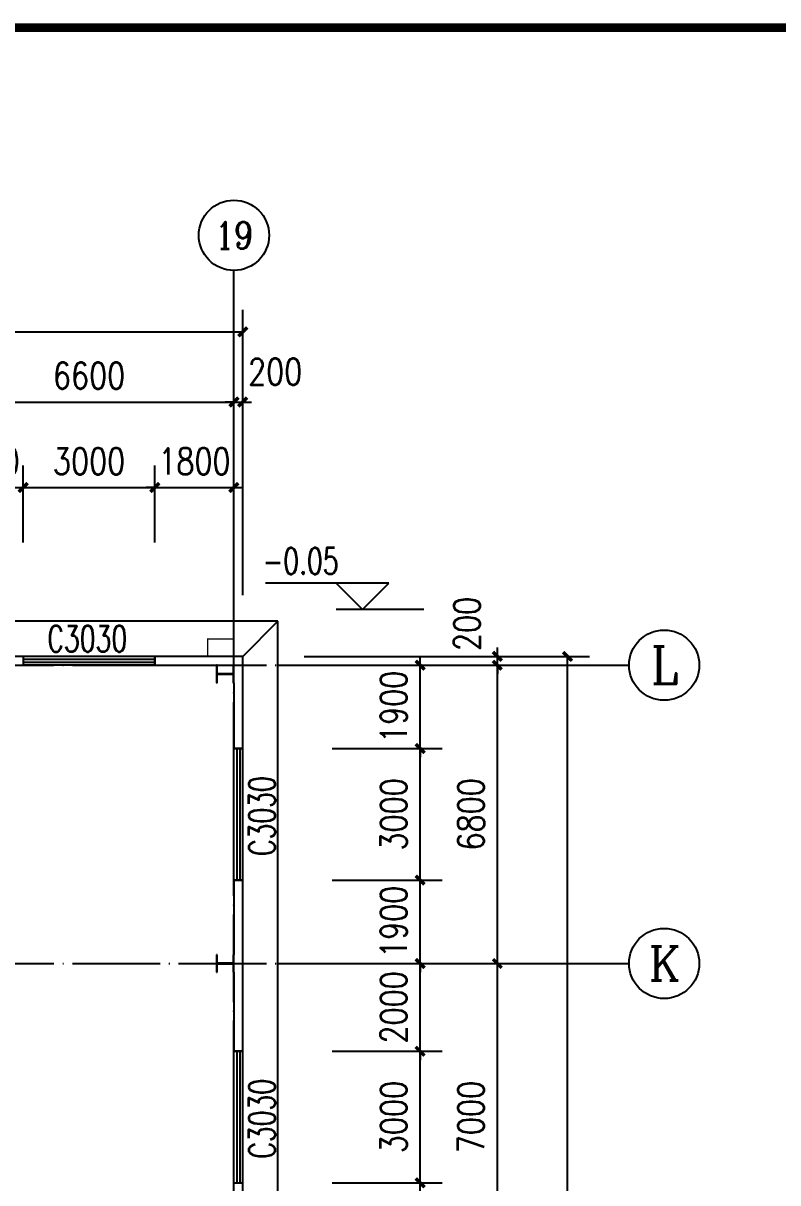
# Model space of a CAD drawing. Extents: x -21908402 to 2288787, y 79687 to 5079726.
# Drawn here: x 2229510 to 2246698, y 526552 to 552987 of the extents above; entities that cross this region are included whole.
import ezdxf
from ezdxf.enums import TextEntityAlignment as Align

# ---------------------------------------------------------------- set-up
doc = ezdxf.new("R2010")
doc.units = 0
doc.header["$LTSCALE"] = 1000
doc.linetypes.add('DOTE', pattern=[2.42, 2, -0.2, 0.02, -0.2])
doc.layers.get('0').update_dxf_attribs({"linetype": 'CONTINUOUS'})
doc.layers.get('DEFPOINTS').update_dxf_attribs({"linetype": 'CONTINUOUS'})
for name, color, linetype in [('AXIS', 3, 'CONTINUOUS'), ('AXIS_TEXT', 7, 'CONTINUOUS'), ('COLUMN', 9, 'CONTINUOUS'), ('DIM_ELEV', 3, 'CONTINUOUS'), ('DOTE', 1, 'DOTE'), ('GROUND', 2, 'CONTINUOUS'), ('PUB_DIM', 3, 'CONTINUOUS'), ('PUB_TEXT', 7, 'CONTINUOUS'), ('PUB_TITLE', 4, 'CONTINUOUS'), ('WALL', 6, 'CONTINUOUS'), ('WINDOW', 94, 'CONTINUOUS'), ('WINDOW_TEXT', 7, 'CONTINUOUS')]:
    doc.layers.add(name, color=color, linetype=linetype)
doc.styles.add('_TCH_AXIS', font='COMPLEX', dxfattribs={"bigfont": 'GBCBIG'})
doc.styles.add('_TCH_DIM', font='SIMPLEX', dxfattribs={"bigfont": 'GBCBIG'})
doc.styles.add('_TCH_WINDOW', font='SIMPLEX', dxfattribs={"bigfont": 'GBCBIG'})
doc.styles.add('COMPLEX', font='COMPLEX')
doc.styles.add('DIM_FONT', font='simplex.shx', dxfattribs={"width": 0.8})
doc.dimstyles.new('DIMN200', dxfattribs={"dimscale": 2, "dimtxt": 300, "dimasz": 100, "dimexe": 250, "dimexo": 300, "dimgap": 150, "dimtad": 1, "dimdec": 0, "dimzin": 0, "dimtxsty": 'DIM_FONT', "dimblk": 'ARCHTICK', "dimcen": 0.09, "dimclrt": 7, "dimazin": 3, "dimtfac": 1, "dimtdec": 0, "dimtix": 1, "dimtmove": 0, "dimatfit": 3, "dimtolj": 1, "dimtzin": 0})

# ---------------------------------------------------------------- blocks, each defined once
blk = doc.blocks.new('_ARCHTICK')
at = {"color": 0, "linetype": 'BYBLOCK', "const_width": 0.4}
blk.add_lwpolyline([(-0.5, -0.5), (0.5, 0.5)], dxfattribs=at)
blk = doc.blocks.new('*D382')
at = {"layer": 'DEFPOINTS', "color": 0}
for p in [(2235950, 526552), (2238550, 526552), (2235950, 524552)]:
    blk.add_point(p, dxfattribs=at)
at = {"layer": 'PUB_DIM', "color": 0}
for p, q in [((2238550, 526552), (2238550, 526752)), ((2236550, 526552), (2239050, 526552)), ((2238550, 524552), (2238550, 526552)), ((2236550, 524552), (2239050, 524552)), ((2238550, 524552), (2238550, 524352))]:
    blk.add_line(p, q, dxfattribs=at)
at = {"layer": 'PUB_DIM', "color": 0, "xscale": 200, "yscale": 200, "zscale": 200}
for p, rotation in [((2238550, 526552), 270), ((2238550, 524552), 90)]:
    blk.add_blockref('_ARCHTICK', p, dxfattribs=dict(at, rotation=rotation))
at = {"layer": 'PUB_DIM', "color": 7, "insert": (2237950, 525552), "char_height": 600, "attachment_point": 5, "rotation": 90, "style": 'DIM_FONT'}
blk.add_mtext('\\A1;2000', dxfattribs=at)
blk = doc.blocks.new('*D383')
at = {"layer": 'DEFPOINTS', "color": 0}
for p in [(2235950, 529552), (2238550, 529552), (2235950, 526552)]:
    blk.add_point(p, dxfattribs=at)
at = {"layer": 'PUB_DIM', "color": 0}
for p, q in [((2236550, 529552), (2239050, 529552)), ((2238550, 526552), (2238550, 529552)), ((2236550, 526552), (2239050, 526552))]:
    blk.add_line(p, q, dxfattribs=at)
at = {"layer": 'PUB_DIM', "color": 0, "xscale": 200, "yscale": 200, "zscale": 200}
for p, rotation in [((2238550, 529552), 90), ((2238550, 526552), 270)]:
    blk.add_blockref('_ARCHTICK', p, dxfattribs=dict(at, rotation=rotation))
at = {"layer": 'PUB_DIM', "color": 7, "insert": (2237950, 528052), "char_height": 600, "attachment_point": 5, "rotation": 90, "style": 'DIM_FONT'}
blk.add_mtext('\\A1;3000', dxfattribs=at)
blk = doc.blocks.new('*D384')
at = {"layer": 'DEFPOINTS', "color": 0}
for p in [(2235950, 531552), (2238550, 531552), (2235950, 529552)]:
    blk.add_point(p, dxfattribs=at)
at = {"layer": 'PUB_DIM', "color": 0}
for p, q in [((2238550, 531552), (2238550, 531752)), ((2236550, 531552), (2239050, 531552)), ((2238550, 529552), (2238550, 531552)), ((2236550, 529552), (2239050, 529552)), ((2238550, 529552), (2238550, 529352))]:
    blk.add_line(p, q, dxfattribs=at)
at = {"layer": 'PUB_DIM', "color": 0, "xscale": 200, "yscale": 200, "zscale": 200}
for p, rotation in [((2238550, 531552), 270), ((2238550, 529552), 90)]:
    blk.add_blockref('_ARCHTICK', p, dxfattribs=dict(at, rotation=rotation))
at = {"layer": 'PUB_DIM', "color": 7, "insert": (2237950, 530552), "char_height": 600, "attachment_point": 5, "rotation": 90, "style": 'DIM_FONT'}
blk.add_mtext('\\A1;2000', dxfattribs=at)
blk = doc.blocks.new('*D385')
at = {"layer": 'DEFPOINTS', "color": 0}
for p in [(2235950, 533452), (2238550, 533452), (2235950, 531552)]:
    blk.add_point(p, dxfattribs=at)
at = {"layer": 'PUB_DIM', "color": 0}
for p, q in [((2238550, 533452), (2238550, 533652)), ((2236550, 533452), (2239050, 533452)), ((2238550, 531552), (2238550, 533452)), ((2236550, 531552), (2239050, 531552)), ((2238550, 531552), (2238550, 531352))]:
    blk.add_line(p, q, dxfattribs=at)
at = {"layer": 'PUB_DIM', "color": 0, "xscale": 200, "yscale": 200, "zscale": 200}
for p, rotation in [((2238550, 533452), 270), ((2238550, 531552), 90)]:
    blk.add_blockref('_ARCHTICK', p, dxfattribs=dict(at, rotation=rotation))
at = {"layer": 'PUB_DIM', "color": 7, "insert": (2237950, 532502), "char_height": 600, "attachment_point": 5, "rotation": 90, "style": 'DIM_FONT'}
blk.add_mtext('\\A1;1900', dxfattribs=at)
blk = doc.blocks.new('*D386')
at = {"layer": 'DEFPOINTS', "color": 0}
for p in [(2235950, 536452), (2238550, 536452), (2235950, 533452)]:
    blk.add_point(p, dxfattribs=at)
at = {"layer": 'PUB_DIM', "color": 0}
for p, q in [((2236550, 536452), (2239050, 536452)), ((2238550, 533452), (2238550, 536452)), ((2236550, 533452), (2239050, 533452))]:
    blk.add_line(p, q, dxfattribs=at)
at = {"layer": 'PUB_DIM', "color": 0, "xscale": 200, "yscale": 200, "zscale": 200}
for p, rotation in [((2238550, 536452), 90), ((2238550, 533452), 270)]:
    blk.add_blockref('_ARCHTICK', p, dxfattribs=dict(at, rotation=rotation))
at = {"layer": 'PUB_DIM', "color": 7, "insert": (2237950, 534952), "char_height": 600, "attachment_point": 5, "rotation": 90, "style": 'DIM_FONT'}
blk.add_mtext('\\A1;3000', dxfattribs=at)
blk = doc.blocks.new('*D387')
at = {"layer": 'DEFPOINTS', "color": 0}
for p in [(2235950, 538352), (2238550, 538352), (2235950, 536452)]:
    blk.add_point(p, dxfattribs=at)
at = {"layer": 'PUB_DIM', "color": 0}
for p, q in [((2238550, 538352), (2238550, 538552)), ((2236550, 538352), (2239050, 538352)), ((2238550, 536452), (2238550, 538352)), ((2236550, 536452), (2239050, 536452)), ((2238550, 536452), (2238550, 536252))]:
    blk.add_line(p, q, dxfattribs=at)
at = {"layer": 'PUB_DIM', "color": 0, "xscale": 200, "yscale": 200, "zscale": 200}
for p, rotation in [((2238550, 538352), 270), ((2238550, 536452), 90)]:
    blk.add_blockref('_ARCHTICK', p, dxfattribs=dict(at, rotation=rotation))
at = {"layer": 'PUB_DIM', "color": 7, "insert": (2237950, 537402), "char_height": 600, "attachment_point": 5, "rotation": 90, "style": 'DIM_FONT'}
blk.add_mtext('\\A1;1900', dxfattribs=at)
blk = doc.blocks.new('*D472')
at = {"layer": 'DEFPOINTS', "color": 0}
for p in [(2234310, 542402), (2232510, 540552), (2234310, 540552)]:
    blk.add_point(p, dxfattribs=at)
at = {"layer": 'PUB_DIM', "color": 0}
for p, q in [((2232510, 541152), (2232510, 542902)), ((2234310, 541152), (2234310, 542902)), ((2232510, 542402), (2232310, 542402)), ((2232510, 542402), (2234310, 542402)), ((2234310, 542402), (2234510, 542402))]:
    blk.add_line(p, q, dxfattribs=at)
at = {"layer": 'PUB_DIM', "color": 0, "xscale": 200, "yscale": 200, "zscale": 200}
blk.add_blockref('_ARCHTICK', (2232510, 542402), dxfattribs=at)
at = {"layer": 'PUB_DIM', "color": 0, "xscale": 200, "yscale": 200, "zscale": 200, "rotation": 180}
blk.add_blockref('_ARCHTICK', (2234310, 542402), dxfattribs=at)
at = {"layer": 'PUB_DIM', "color": 7, "insert": (2233410, 543002), "char_height": 600, "attachment_point": 5, "style": 'DIM_FONT'}
blk.add_mtext('\\A1;1800', dxfattribs=at)
blk = doc.blocks.new('*D473')
at = {"layer": 'DEFPOINTS', "color": 0}
for p in [(2232510, 542402), (2229510, 540552), (2232510, 540552)]:
    blk.add_point(p, dxfattribs=at)
at = {"layer": 'PUB_DIM', "color": 0}
for p, q in [((2229510, 541152), (2229510, 542902)), ((2232510, 541152), (2232510, 542902)), ((2229510, 542402), (2232510, 542402))]:
    blk.add_line(p, q, dxfattribs=at)
at = {"layer": 'PUB_DIM', "color": 0, "xscale": 200, "yscale": 200, "zscale": 200, "rotation": 180}
blk.add_blockref('_ARCHTICK', (2229510, 542402), dxfattribs=at)
at = {"layer": 'PUB_DIM', "color": 0, "xscale": 200, "yscale": 200, "zscale": 200}
blk.add_blockref('_ARCHTICK', (2232510, 542402), dxfattribs=at)
at = {"layer": 'PUB_DIM', "color": 7, "insert": (2231010, 543002), "char_height": 600, "attachment_point": 5, "style": 'DIM_FONT'}
blk.add_mtext('\\A1;3000', dxfattribs=at)
blk = doc.blocks.new('*D474')
at = {"layer": 'DEFPOINTS', "color": 0}
for p in [(2229510, 542402), (2227710, 540552), (2229510, 540552)]:
    blk.add_point(p, dxfattribs=at)
at = {"layer": 'PUB_DIM', "color": 0}
for p, q in [((2227710, 541152), (2227710, 542902)), ((2229510, 541152), (2229510, 542902)), ((2227710, 542402), (2227510, 542402)), ((2227710, 542402), (2229510, 542402)), ((2229510, 542402), (2229710, 542402))]:
    blk.add_line(p, q, dxfattribs=at)
at = {"layer": 'PUB_DIM', "color": 0, "xscale": 200, "yscale": 200, "zscale": 200}
blk.add_blockref('_ARCHTICK', (2227710, 542402), dxfattribs=at)
at = {"layer": 'PUB_DIM', "color": 0, "xscale": 200, "yscale": 200, "zscale": 200, "rotation": 180}
blk.add_blockref('_ARCHTICK', (2229510, 542402), dxfattribs=at)
at = {"layer": 'PUB_DIM', "color": 7, "insert": (2228610, 543002), "char_height": 600, "attachment_point": 5, "style": 'DIM_FONT'}
blk.add_mtext('\\A1;1800', dxfattribs=at)
blk = doc.blocks.new('*D604')
at = {"layer": 'AXIS', "color": 0}
for p, q in [((2227710, 539952), (2227710, 544852)), ((2234310, 539952), (2234310, 544852)), ((2227710, 544352), (2234310, 544352))]:
    blk.add_line(p, q, dxfattribs=at)
at = {"layer": 'DEFPOINTS', "color": 0}
for p in [(2234310, 544352), (2227710, 539352), (2234310, 539352)]:
    blk.add_point(p, dxfattribs=at)
at = {"layer": 'AXIS', "color": 0, "xscale": 200, "yscale": 200, "zscale": 200, "rotation": 180}
blk.add_blockref('_ARCHTICK', (2227710, 544352), dxfattribs=at)
at = {"layer": 'AXIS', "color": 0, "xscale": 200, "yscale": 200, "zscale": 200}
blk.add_blockref('_ARCHTICK', (2234310, 544352), dxfattribs=at)
at = {"layer": 'AXIS', "color": 7, "insert": (2231010, 544952), "char_height": 600, "attachment_point": 5, "style": 'DIM_FONT'}
blk.add_mtext('\\A1;6600', dxfattribs=at)
blk = doc.blocks.new('*D605')
at = {"layer": 'AXIS', "color": 0}
for p, q in [((2234310, 539952), (2234310, 544852)), ((2234510, 539952), (2234510, 544852)), ((2234310, 544352), (2234110, 544352)), ((2234310, 544352), (2234510, 544352)), ((2234510, 544352), (2234710, 544352))]:
    blk.add_line(p, q, dxfattribs=at)
at = {"layer": 'DEFPOINTS', "color": 0}
for p in [(2234510, 544352), (2234310, 539352), (2234510, 539352)]:
    blk.add_point(p, dxfattribs=at)
at = {"layer": 'AXIS', "color": 0, "xscale": 200, "yscale": 200, "zscale": 200}
blk.add_blockref('_ARCHTICK', (2234310, 544352), dxfattribs=at)
at = {"layer": 'AXIS', "color": 0, "xscale": 200, "yscale": 200, "zscale": 200, "rotation": 180}
blk.add_blockref('_ARCHTICK', (2234510, 544352), dxfattribs=at)
at = {"layer": 'AXIS', "color": 7, "insert": (2235250, 545042), "char_height": 600, "attachment_point": 5, "style": 'DIM_FONT'}
blk.add_mtext('\\A1;200', dxfattribs=at)
blk = doc.blocks.new('*D606')
at = {"layer": 'AXIS', "color": 0}
for p, q in [((2120110, 539952), (2120110, 546452)), ((2234510, 539952), (2234510, 546452)), ((2120110, 545952), (2234510, 545952))]:
    blk.add_line(p, q, dxfattribs=at)
at = {"layer": 'DEFPOINTS', "color": 0}
for p in [(2234510, 545952), (2120110, 539352), (2234510, 539352)]:
    blk.add_point(p, dxfattribs=at)
at = {"layer": 'AXIS', "color": 0, "xscale": 200, "yscale": 200, "zscale": 200, "rotation": 180}
blk.add_blockref('_ARCHTICK', (2120110, 545952), dxfattribs=at)
at = {"layer": 'AXIS', "color": 0, "xscale": 200, "yscale": 200, "zscale": 200}
blk.add_blockref('_ARCHTICK', (2234510, 545952), dxfattribs=at)
at = {"layer": 'AXIS', "color": 7, "insert": (2177310, 546552), "char_height": 600, "attachment_point": 5, "style": 'DIM_FONT'}
blk.add_mtext('\\A1;114400', dxfattribs=at)
blk = doc.blocks.new('*D637')
at = {"layer": 'AXIS', "color": 0}
for p, q in [((2235910, 531552), (2240810, 531552)), ((2240310, 524552), (2240310, 531552)), ((2235910, 524552), (2240810, 524552))]:
    blk.add_line(p, q, dxfattribs=at)
at = {"layer": 'DEFPOINTS', "color": 0}
for p in [(2235310, 531552), (2240310, 531552), (2235310, 524552)]:
    blk.add_point(p, dxfattribs=at)
at = {"layer": 'AXIS', "color": 0, "xscale": 200, "yscale": 200, "zscale": 200}
for p, rotation in [((2240310, 531552), 90), ((2240310, 524552), 270)]:
    blk.add_blockref('_ARCHTICK', p, dxfattribs=dict(at, rotation=rotation))
at = {"layer": 'AXIS', "color": 7, "insert": (2239710, 528052), "char_height": 600, "attachment_point": 5, "rotation": 90, "style": 'DIM_FONT'}
blk.add_mtext('\\A1;7000', dxfattribs=at)
blk = doc.blocks.new('*D638')
at = {"layer": 'AXIS', "color": 0}
for p, q in [((2235910, 538352), (2240810, 538352)), ((2240310, 531552), (2240310, 538352)), ((2235910, 531552), (2240810, 531552))]:
    blk.add_line(p, q, dxfattribs=at)
at = {"layer": 'DEFPOINTS', "color": 0}
for p in [(2235310, 538352), (2240310, 538352), (2235310, 531552)]:
    blk.add_point(p, dxfattribs=at)
at = {"layer": 'AXIS', "color": 0, "xscale": 200, "yscale": 200, "zscale": 200}
for p, rotation in [((2240310, 538352), 90), ((2240310, 531552), 270)]:
    blk.add_blockref('_ARCHTICK', p, dxfattribs=dict(at, rotation=rotation))
at = {"layer": 'AXIS', "color": 7, "insert": (2239710, 534952), "char_height": 600, "attachment_point": 5, "rotation": 90, "style": 'DIM_FONT'}
blk.add_mtext('\\A1;6800', dxfattribs=at)
blk = doc.blocks.new('*D639')
at = {"layer": 'AXIS', "color": 0}
for p, q in [((2240310, 538552), (2240310, 538752)), ((2235910, 538552), (2240810, 538552)), ((2240310, 538352), (2240310, 538552)), ((2235910, 538352), (2240810, 538352)), ((2240310, 538352), (2240310, 538152))]:
    blk.add_line(p, q, dxfattribs=at)
at = {"layer": 'DEFPOINTS', "color": 0}
for p in [(2235310, 538552), (2240310, 538552), (2235310, 538352)]:
    blk.add_point(p, dxfattribs=at)
at = {"layer": 'AXIS', "color": 0, "xscale": 200, "yscale": 200, "zscale": 200}
for p, rotation in [((2240310, 538552), 270), ((2240310, 538352), 90)]:
    blk.add_blockref('_ARCHTICK', p, dxfattribs=dict(at, rotation=rotation))
at = {"layer": 'AXIS', "color": 7, "insert": (2239620, 539292), "char_height": 600, "attachment_point": 5, "rotation": 90, "style": 'DIM_FONT'}
blk.add_mtext('\\A1;200', dxfattribs=at)
blk = doc.blocks.new('*D640')
at = {"layer": 'AXIS', "color": 0}
for p, q in [((2235910, 538552), (2242410, 538552)), ((2241910, 468552), (2241910, 538552)), ((2235910, 468552), (2242410, 468552))]:
    blk.add_line(p, q, dxfattribs=at)
at = {"layer": 'DEFPOINTS', "color": 0}
for p in [(2235310, 538552), (2241910, 538552), (2235310, 468552)]:
    blk.add_point(p, dxfattribs=at)
at = {"layer": 'AXIS', "color": 0, "xscale": 200, "yscale": 200, "zscale": 200}
for p, rotation in [((2241910, 538552), 90), ((2241910, 468552), 270)]:
    blk.add_blockref('_ARCHTICK', p, dxfattribs=dict(at, rotation=rotation))
at = {"layer": 'AXIS', "color": 7, "insert": (2241310, 503552), "char_height": 600, "attachment_point": 5, "rotation": 90, "style": 'DIM_FONT'}
blk.add_mtext('\\A1;70000', dxfattribs=at)
blk = doc.blocks.new('_AXISO')
blk.add_circle((0, 0), 0.5)
at = {"layer": 'AXIS_TEXT', "style": 'COMPLEX', "width": 1.041667}
blk.add_attdef('A', text='', height=0.56, dxfattribs=at).set_placement((-0.25, -0.28), (0.25, -0.28), align=Align.FIT)
blk = doc.blocks.new('$WINLIB2D$00000001')
at = {"color": 0}
for points in [[(-0.5, 0.5), (-0.5, -0.5)], [(-0.5, 0.5), (0.5, 0.5)], [(0.5, -0.5), (0.5, 0.5)], [(0.5, 0.1667), (-0.5, 0.1667)], [(0.5, -0.1667), (-0.5, -0.1667)], [(-0.5, -0.5), (0.5, -0.5)]]:
    blk.add_lwpolyline(points, dxfattribs=at)

msp = doc.modelspace()

# ---------------------------------------------------------------- linework, layer by layer
at = {"color": 1, "const_width": 30}
msp.add_lwpolyline([(2234310, 538552.5), (2234310, 538952.5), (2233710, 538952.5), (2233710, 538552.5)], dxfattribs=at)
at = {"layer": 'AXIS'}
for p, q in [((2234310, 539352.5), (2234310, 547352.5)), ((2235310, 538352.5), (2243310, 538352.5)), ((2235310, 531552.5), (2243310, 531552.5))]:
    msp.add_line(p, q, dxfattribs=at)
at = {"layer": 'COLUMN'}
for p, q in [((2233926, 538352.5), (2233910, 538352.5)), ((2233910, 538352.5), (2233910, 537952.5)), ((2233926, 538157.5), (2233926, 538352.5)), ((2234310, 538352.5), (2234294, 538352.5)), ((2234294, 538352.5), (2234294, 538157.5)), ((2234310, 537952.5), (2234310, 538352.5)), ((2233910, 537952.5), (2233926, 537952.5)), ((2234294, 538157.5), (2233926, 538157.5)), ((2233926, 538147.5), (2234294, 538147.5)), ((2233926, 537952.5), (2233926, 538147.5)), ((2234294, 538147.5), (2234294, 537952.5)), ((2234294, 537952.5), (2234310, 537952.5)), ((2233926, 531752.5), (2233910, 531752.5)), ((2233910, 531752.5), (2233910, 531352.5)), ((2233926, 531557.5), (2233926, 531752.5)), ((2234310, 531752.5), (2234294, 531752.5)), ((2234294, 531752.5), (2234294, 531557.5)), ((2234310, 531352.5), (2234310, 531752.5)), ((2233910, 531352.5), (2233926, 531352.5)), ((2234294, 531557.5), (2233926, 531557.5)), ((2233926, 531547.5), (2234294, 531547.5)), ((2233926, 531352.5), (2233926, 531547.5)), ((2234294, 531547.5), (2234294, 531352.5)), ((2234294, 531352.5), (2234310, 531352.5))]:
    msp.add_line(p, q, dxfattribs=at)
at = {"layer": 'DIM_ELEV'}
for p, q in [((2237838.4, 540220.2), (2235025.5, 540220.2)), ((2237238.4, 539620.2), (2236638.4, 540220.2)), ((2237238.4, 539620.2), (2237838.4, 540220.2)), ((2238638.4, 539620.2), (2236638.4, 539620.2))]:
    msp.add_line(p, q, dxfattribs=at)
at = {"layer": 'DOTE'}
for p, q in [((2234310, 467752.5), (2234310, 539352.5)), ((2119310, 538352.5), (2235310, 538352.5)), ((2119310, 531552.5), (2235310, 531552.5))]:
    msp.add_line(p, q, dxfattribs=at)
at = {"layer": 'GROUND'}
for p, q in [((2235310, 539352.5), (2227109.8, 539352.5)), ((2234510, 538552.5), (2235310, 539352.5)), ((2235310, 524352.5), (2235310, 539352.5)), ((2234510, 538552.5), (2227109.8, 538552.5)), ((2234510, 524352.5), (2234510, 538552.5))]:
    msp.add_line(p, q, dxfattribs=at)
at = {"layer": 'PUB_TITLE', "const_width": 200}
msp.add_lwpolyline([(2100686.8, 438087.5), (2261886.8, 438087.5), (2261886.8, 552887.5), (2100686.8, 552887.5)], close=True, dxfattribs=at)
at = {"layer": 'WALL'}
for p, q in [((2234510, 538552.5), (2232510, 538552.5)), ((2232510, 538552.5), (2232510, 538352.5)), ((2234510, 536452.5), (2234510, 538552.5)), ((2232510, 538352.5), (2233910, 538352.5)), ((2233926, 538352.5), (2234294, 538352.5)), ((2234310, 537952.5), (2234310, 536452.5)), ((2234310, 536452.5), (2234510, 536452.5)), ((2234510, 533452.5), (2234310, 533452.5)), ((2234310, 533452.5), (2234310, 531752.5)), ((2234510, 531552.5), (2234510, 533452.5)), ((2234310, 531352.5), (2234310, 529552.5)), ((2234510, 529552.5), (2234510, 531552.5)), ((2234310, 529552.5), (2234510, 529552.5))]:
    msp.add_line(p, q, dxfattribs=at)

# ---------------------------------------------------------------- block references
at = {"layer": 'AXIS'}
ref = msp.add_blockref('_AXISO', (2234310, 548152.5), dxfattribs=dict(at, xscale=1600, yscale=1600, zscale=1600))
ref.add_attrib('A', '19', dxfattribs={"layer": 'AXIS_TEXT', "height": 618.45, "style": '_TCH_AXIS'}).set_placement((2233883, 547843.2), (2234737.1, 547843.2), align=Align.FIT)
ref = msp.add_blockref('_AXISO', (2244110, 538352.5), dxfattribs=dict(at, xscale=1600, yscale=1600, zscale=1600))
ref.add_attrib('A', 'L', dxfattribs={"layer": 'AXIS_TEXT', "height": 854.7, "style": '_TCH_AXIS'}).set_placement((2243804.8, 537925.1), (2244415.3, 537925.1), align=Align.FIT)
ref = msp.add_blockref('_AXISO', (2244110, 531552.5), dxfattribs=dict(at, xscale=1600, yscale=1600, zscale=1600))
ref.add_attrib('A', 'K', dxfattribs={"layer": 'AXIS_TEXT', "height": 773.9, "style": '_TCH_AXIS'}).set_placement((2243759.9, 531165.5), (2244460.1, 531165.5), align=Align.FIT)
at = {"layer": 'WINDOW'}
ref = msp.add_blockref('$WINLIB2D$00000001', (2231010, 538452.5), dxfattribs=dict(at, xscale=3000, yscale=200, zscale=3000, rotation=180))
ref.add_attrib('A', 'C3030', (2230060, 538657.8), dxfattribs={"layer": 'WINDOW_TEXT', "height": 595, "style": '_TCH_WINDOW', "width": 0.705882})
ref = msp.add_blockref('$WINLIB2D$00000001', (2234410, 534952.5), dxfattribs=dict(at, xscale=3000, yscale=200, zscale=3000, rotation=90))
ref.add_attrib('A', 'C3030', (2235248, 534002.5), dxfattribs={"layer": 'WINDOW_TEXT', "height": 595, "rotation": 90, "style": '_TCH_WINDOW', "width": 0.705882})
ref = msp.add_blockref('$WINLIB2D$00000001', (2234410, 528052.5), dxfattribs=dict(at, xscale=3000, yscale=200, zscale=3000, rotation=90))
ref.add_attrib('A', 'C3030', (2235248, 527102.5), dxfattribs={"layer": 'WINDOW_TEXT', "height": 595, "rotation": 90, "style": '_TCH_WINDOW', "width": 0.705882})

# ---------------------------------------------------------------- texts
at = {"layer": 'PUB_TEXT', "style": '_TCH_DIM', "width": 0.705882}
msp.add_text('-0.05', height=595, dxfattribs=at).set_placement((2234965.5, 540430.2))

# ---------------------------------------------------------------- dimensions: what is measured, and where the dimension line sits
at = {"layer": 'AXIS'}
for p1, p2, distance, picture, middle in [((2120110, 539352.5), (2234510, 539352.5), 6600, '*D606', (2177310, 546552.5)), ((2227710, 539352.5), (2234310, 539352.5), 5000, '*D604', (2231010, 544952.5)), ((2235310, 468552.5), (2235310, 538552.5), -6600, '*D640', (2241310, 503552.5)), ((2235310, 531552.5), (2235310, 538352.5), -5000, '*D638', (2239710, 534952.5)), ((2235310, 524552.5), (2235310, 531552.5), -5000, '*D637', (2239710, 528052.5))]:
    dim = msp.add_aligned_dim(p1=p1, p2=p2, distance=distance, dimstyle='DIMN200', dxfattribs=at)
    dim.commit()
    dim.dimension.update_dxf_attribs({"geometry": picture, "text_midpoint": middle})
for base, p1, p2, angle, picture, middle in [((2234510, 544352.5), (2234310, 539352.5), (2234510, 539352.5), 0, '*D605', (2235250, 545042.5)), ((2240310, 538552.5), (2235310, 538352.5), (2235310, 538552.5), 90, '*D639', (2239620, 539292.5))]:
    dim = msp.add_linear_dim(base=base, p1=p1, p2=p2, angle=angle, dimstyle='DIMN200', dxfattribs=at)
    dim.commit()
    dim.dimension.update_dxf_attribs({"geometry": picture, "text_midpoint": middle, "dimtype": 129})
at = {"layer": 'PUB_DIM'}
for p1, p2, distance, picture, middle in [((2227710, 540552.5), (2229510, 540552.5), 1850, '*D474', (2228610, 543002.5)), ((2229510, 540552.5), (2232510, 540552.5), 1850, '*D473', (2231010, 543002.5)), ((2232510, 540552.5), (2234310, 540552.5), 1850, '*D472', (2233410, 543002.5)), ((2235949.8, 536452.5), (2235949.8, 538352.5), -2600, '*D387', (2237949.8, 537402.5)), ((2235949.8, 533452.5), (2235949.8, 536452.5), -2600, '*D386', (2237949.8, 534952.5)), ((2235949.8, 531552.5), (2235949.8, 533452.5), -2600, '*D385', (2237949.8, 532502.5)), ((2235949.8, 529552.5), (2235949.8, 531552.5), -2600, '*D384', (2237949.8, 530552.5)), ((2235949.8, 526552.5), (2235949.8, 529552.5), -2600, '*D383', (2237949.8, 528052.5)), ((2235949.8, 524552.5), (2235949.8, 526552.5), -2600, '*D382', (2237949.8, 525552.5))]:
    dim = msp.add_aligned_dim(p1=p1, p2=p2, distance=distance, dimstyle='DIMN200', dxfattribs=at)
    dim.commit()
    dim.dimension.update_dxf_attribs({"geometry": picture, "text_midpoint": middle})

doc.saveas('drawing.dxf')
